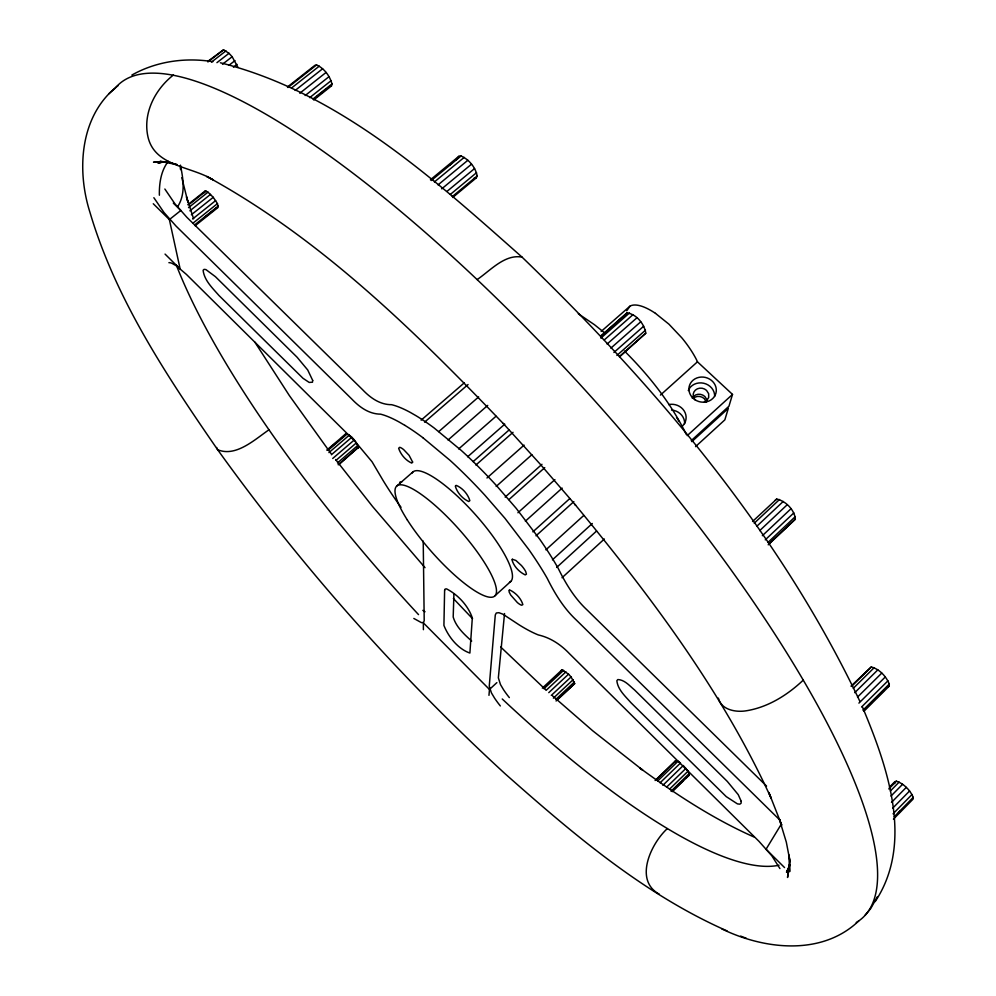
<?xml version="1.0" encoding="UTF-8"?>
<svg xmlns="http://www.w3.org/2000/svg" width="996" height="996" viewBox="0 0 996 996"><rect width="100%" height="100%" fill="white"/><g stroke="black" fill="none" stroke-linecap="round" stroke-linejoin="round"><path stroke-width="1.49" d="M768.202 544.812L795.343 519.177C794.571 509.852 785.732 500.976 776.706 499.058L775.199 500.253M453.927 593.89L453.192 617.01C456.019 626.882 464.198 634.402 471.681 641.051M488.974 695.345L489.472 689.456L496.88 682.621M863.93 711.219L889.104 686.207L889.291 684.053C886.154 676.321 879.493 669.15 871.288 666.947L851.032 686.095M504.536 613.548L498.349 677.803L500.465 684.526L503.528 689.705A31.685 6.947 47.4 0 0 509.342 697.598M894.682 783.516L894.856 781.686L896.425 781.188C903.92 783.74 910.182 790.127 913.232 797.373L913.021 799.178L893.424 819.148M204.591 192.639L204.765 191.244L205.948 191.083L207.99 192.178L213.256 197.308L217.464 203.62L218.124 207.38L195.154 225.743M789.741 863.544L787.537 877.476L789.641 863.918L789.654 871.674L788.869 854.904L790.189 862.237L786.317 842.13L779.233 818.849L781.748 825.223L768.862 792.492L771.265 798.568C722.162 690.726 649.952 595.371 574.941 504.399L575.588 505.146L539.857 463.775L503.154 423.387M313.715 100.011L331.494 85.893L331.967 83.925C329.863 75.957 324.186 68.288 316.554 64.939L314.836 65.387L287.446 86.976M655.468 313.354L668.926 324.173L681.824 337.831A53.348 19.21 48.3 0 1 696.54 359.793L697.449 361.822L732.508 394.416L728.948 406.231L691.236 440.63M626.758 310.764L630.007 306.146A53.361 19.223 48.3 0 1 655.468 313.354M338.901 464.622L358.448 447.266C356.257 441.626 351.862 435.625 346.01 433.671L341.118 438.439M452.694 197.482L476.349 177.823L477.184 175.943C475.553 167.34 469.029 159.497 461.061 155.974L458.944 156.26L455.782 160.157M790.089 864.379L786.491 872.272L790.102 864.777M865.088 915.212L870.604 908.713L877.501 896.549M177.761 206.496C185.53 194.332 183.364 179.541 180.625 166.22M781.362 824.066L766.048 849.252L784.549 867.566M875.173 901.592C914.378 842.442 887.262 766.061 862.461 707.036M619.5 356.942L645.782 333.199C644.462 324.036 636.432 314.026 626.982 312.931L600.675 336.611M118.287 85.457C79.917 114.727 76.294 169.694 90.038 212.596C115.723 299.36 166.743 375.878 217.626 449.694C302.087 567.272 398.749 676.11 505.383 774.029C573.148 833.938 643.615 894.147 727.117 930.936M667.308 828.61C650.986 843.587 633.63 880.352 659.327 894.196M893.076 813.794L912.025 794.497M894.308 816.658L913.232 797.373M898.38 812.923L900.558 810.719M891.495 802.403L906.26 787.4M892.715 808.142L909.585 790.986M889.416 787.201L894.856 781.686M888.793 788.919L896.425 781.188M890.399 790.948L899.139 782.097M890.997 796.041L902.6 784.275M861.59 706.961L887.959 680.803M862.972 710.185L889.291 684.053M864.491 709.737L872.135 702.143M876.517 697.798L884.162 690.203M857.544 697.063L881.759 673.109M858.913 703.114L885.307 676.956M851.53 686.431L871.288 666.947M853.273 688.298L874.152 667.693M854.73 692.681L877.837 669.86M669.785 788.919L687.999 771.215L683.281 765.513L662.9 785.296M671.018 791.235L689.207 773.543L687.999 771.215M672.81 790.637L682.845 780.876M686.194 777.615L689.344 775.037L689.207 773.543M672.25 791.658L689.344 775.037M660.111 782.769L680.492 763.023L677.977 761.305L675.226 761.044L655.107 780.515M666.623 787.139L685.92 768.402M655.791 780.291L676.135 760.608M657.621 781.026L677.977 761.305M767.928 542.459L795.356 516.575M768.974 543.779L795.343 519.177M759.724 530.607L787.238 504.735M762.363 535.686L790.973 508.757M765.252 539.844L793.824 512.915M752.565 521.481L776.706 499.058M754.221 523.211L779.519 499.494M756.798 526.274L783.217 501.474M548.771 692.643L568.542 674.18L571.069 676.944L574.692 683.567L556.092 700.985M551.298 695.407L571.069 676.944M553.365 698.159L573.123 679.695M555.768 699.453L574.393 682.023M557.573 699.453L574.692 683.567M542.322 688.149L562.055 669.76L568.542 674.18M543.916 688.709L563.661 670.308M546.182 690.29L565.94 671.852M562.018 577.742L604.36 538.998M691.822 441.639L728.313 408.36L724.851 419.851L695.532 446.644M556.664 567.434L596.554 531.042M687.228 435.625L732.508 394.416M552.419 559.827L592.321 523.485M495.024 595.72L510.911 581.303M545.895 549.817L583.756 515.455M535.997 535.811L573.87 501.598M532.885 531.852L569.762 498.585M660.423 395.088L697.449 361.822M525.365 521.182L562.155 488.102M803.125 680.256C787.226 695.245 767.63 707.496 745.743 710.87C735.422 712.426 721.253 709.824 718.365 698.096M517.92 512.766L554.921 479.599M505.146 497.116L541.961 464.298M508.906 499.631L544.762 467.634M496.157 486.446L531.889 454.699M486.969 477.98L524.07 445.125M613.91 352.484L643.702 326.19M616.898 355.448L645.483 330.174M619.537 356.406L645.782 333.199M604.323 339.885L633.008 314.661M473.137 461.621L509.242 429.836M607.099 344.043L636.942 317.774M475.901 465.02L513.027 432.314M610.872 348.127L640.702 321.833M108.713 93.885L115.038 88.345A558.544 144.408 48.3 0 1 599.692 406.318A558.544 144.408 48.3 0 1 856.236 922.52M173.404 75.024C155.451 89.005 143.138 112.448 147.682 135.493C153.521 166.506 191.02 166.108 212.808 179.703L206.819 176.479C320.749 238.667 414.535 331.108 503.702 423.997M601.161 331.444L630.007 306.146M600.663 336.026L626.982 312.931M600.849 338.13L629.509 312.956M467.659 456.778L504.773 424.172M458.683 448.935L496.02 416.241M448.051 440.008L487.729 405.397M396.906 485.924L413.066 471.818M438.738 431.629L478.653 396.918M421.121 420.175L464.335 382.8M424.607 422.155L468.058 384.543M336.013 460.351L356.381 442.859M337.52 462.891L357.85 445.399M338.142 464.734L358.448 447.266M326.788 450.117L346.01 433.671M327.584 450.03L336.611 442.299M328.058 450.329L347.293 433.858M328.929 452.595L349.31 435.14M331.357 454.774L351.75 437.294M332.714 458.471L354.227 440.008M452.284 196.61L477.184 175.943M441.726 188.842L471.519 164.191M447.192 191.244L474.569 168.561M450.416 194.369L476.549 172.681M449.856 165.037L452.221 163.083M431.293 180.513L461.061 155.974M434.393 181.957L464.198 157.38M438.066 184.883L467.871 160.256M430.421 179.778L458.944 156.26M477.196 279.54C490.368 270.601 504.773 253.918 522.029 257.105C656.14 386.56 779.582 532.088 859.959 701.52M191.369 214.75L213.256 197.308M192.602 218.983L215.684 200.57M193.199 222.992L217.464 203.62M195.303 224.399L218.323 206.023M203.632 218.136L216.916 207.529M269.007 429.762C254.777 439.522 235.766 457.425 217.626 449.694L216.618 447.503M165.05 254.092L180.164 269.057L169.37 219.593L180.836 210.48L173.316 203.109M187.771 204.74L204.765 191.244M188.941 204.603L205.948 191.083M188.53 207.641L207.99 192.178M189.875 210.828L210.554 194.357M561.358 670.32L562.055 669.76M305.187 95.529L329.029 76.655M309.681 97.658L331.108 80.676M312.968 99.002L331.967 83.925M316.728 96.637L326.202 89.13M858.751 920.939C821.787 956.272 764.243 949.562 721.739 928.87M291.828 87.785L319.28 66.122M295.152 90.462L322.629 68.761M299.784 93.238L326.053 72.459M287.931 87.499L316.554 64.939M222.506 64.217L232.155 56.735L237.994 67.404M228.956 65.3L234.981 60.619M233.413 67.18L237.023 64.379M207.716 61.416L223.577 49.8L228.993 53.311L232.155 56.735M207.915 61.914L223.577 49.8M211.501 62.076L225.98 50.871M216.929 62.661L228.993 53.311M704.384 401.849L706.724 400.666L708.691 397.454L708.654 393.706L706.55 390.42A7.881 7.171 14.4 0 0 695.407 390.096A7.881 7.171 14.4 0 0 695.569 400.355M131.858 75.061C156.335 61.291 185.268 57.245 212.845 61.69M887.436 686.954L889.104 686.207M162.012 161.937L158.078 163.294L163.817 161.8M329.751 86.303L331.494 85.893M474.208 178.072L476.349 177.823M161.501 161.85L153.508 162.186L167.726 162.236L160.02 161.327L177.101 164.651L169.992 162.497M356.755 447.939L358.062 448.15M220.39 62.785C338.777 92.541 432.974 178.234 522.029 257.105M401.637 482.151L399.944 482.039L400.006 483.894M740.663 936.115L746.34 938.307M753.885 836.939C713.186 818.861 675.774 794.298 639.93 768.053L642.694 770.107L592.757 730.815L552.568 695.88M404.824 425.342L399.296 422.105A147.993 36.927 48.3 0 0 380.534 414.149C369.043 414.062 359.593 407.202 351.887 399.147L176.031 226.067L164.004 212.509L153.87 197.706M578.327 313.74L594.525 324.758L605.07 333.224M422.839 610.361L425.018 611.768M413.826 618.454L421.47 622.649L423.537 622.425L424.209 620.645L423.225 541.102M422.989 437.792L449.906 460.227A147.645 36.84 48.3 0 1 484.915 495.249L504.96 518.318L528.677 549.356A147.968 36.914 48.3 0 1 547.252 578.39C554.809 593.591 563.736 608.245 576.223 619.948L779.955 820.156M545.671 689.705L500.677 647.002M624.467 351.015C649.068 375.529 671.092 403.231 686.369 434.567M766.571 786.105L587.042 609.938C574.53 598.272 565.691 583.594 558.221 568.367A147.694 37.711 48.3 0 0 539.782 539.322L516.165 508.296L496.157 485.264A147.371 37.624 48.3 0 0 461.173 450.354L434.206 428.031A147.669 37.711 48.3 0 0 415.992 415.693L410.439 412.493A147.707 37.724 48.3 0 0 391.565 404.687C380.036 404.737 370.487 397.964 362.768 389.884L186.949 217.377L174.947 203.844L164.863 189.028M153.272 203.744L169.37 219.593M489.472 689.456L423.362 622.861L423.4 629.684M472.565 618.69L453.367 598.521M425.018 567.658L372.504 506.429L335.602 459.542M330.971 453.516L289.375 395.599L254.876 342.126M706.973 399.794L704.869 396.52A7.844 7.134 14.4 0 0 692.257 398.213M706.376 401.923L704.284 398.661A7.819 7.121 14.5 0 0 693.241 398.338M779.93 868.574L771.813 855.776L759.014 841.371L569.575 653.799C561.009 644.773 550.576 637.701 538.363 634.95A148.055 36.964 48.3 0 1 518.904 624.704L502.905 614.183L498.909 612.702L496.294 612.988L495.286 614.993L489.248 686.194L491.426 692.88L494.514 698.047A31.748 6.798 47.4 0 0 500.341 705.94M193.573 218.709L186.464 196.797L187.92 202.039L181.82 177.724M675.226 761.044L675.388 762.538M180.363 165.871L180.625 169.606L180.513 165.149M688.273 390.557A13.683 12.45 14.4 0 1 703.686 383.236A13.683 12.45 14.4 0 1 714.667 396.433M671.541 410.041A13.757 12.587 13.5 0 1 684.638 423.686M668.665 404.613A13.832 12.649 13.5 0 1 684.202 410.962A13.832 12.649 13.5 0 1 682.21 426.238M676.496 417.61A8.005 7.333 13.5 0 1 678.575 420.959M411.908 473.225A73.43 18.302 48.3 0 1 474.992 514.173A73.43 18.302 48.3 0 1 509.466 582.386M779.021 865.225A468.556 120.242 48.3 0 1 502.245 698.98M418.519 614.607A468.556 120.242 48.3 0 1 176.267 264.961M159.385 195.228A468.556 120.242 48.3 0 1 168.324 161.34M404.936 425.392A147.993 36.927 48.3 0 1 423.101 437.842M168.897 262.695A34.35 7.744 50.3 0 1 171.959 263.317L176.267 265.77L186.414 274.41L354.875 441.216L372.056 461.783L383.149 480.57A148.068 36.964 48.3 0 0 401.015 507.3M444.614 590.267L443.917 625.401C448.437 636.905 458.085 649.006 469.888 653.052L472.316 617.943C468.195 605.655 457.986 594.786 446.532 588.86L445.112 589.047L444.614 590.267M741.236 801.344L741.049 803.311L739.767 804.183L737.438 803.884L726.246 796.626L630.954 702.703C625.339 696.279 617.769 689.643 616.848 680.704L617.819 679.546C624.691 679.782 629.671 685.92 634.614 690.016L727.329 781.449L738.235 794.646L741.236 801.344M312.694 380.435L312.47 382.227L309.183 382.427L302.996 378.293L218.958 295.476C212.559 288.143 204.267 280.374 203.109 270.265L204.068 269.356L205.911 269.58L215.41 276.676L297.107 357.24L307.739 370.014L312.694 380.435M412.63 462.082L411.746 463.09C405.696 460.438 400.753 454.562 398.661 448.337L399.545 447.329A10.446 2.627 48.9 0 1 403.741 449.694L409.082 455.321L412.63 462.082M455.633 485.637L455.371 486.384C457.313 492.846 462.605 498.822 468.78 501.523L469.838 500.602C467.896 494.128 462.605 488.102 456.392 485.438L455.633 485.637M512.33 559.266L512.006 559.939C513.824 566.388 519.265 572.065 525.278 574.916L526.448 574.157L525.676 571.492A10.62 2.714 47.9 0 0 521.456 565.541L515.903 560.474L512.33 559.266M509.255 590.205L509.093 591.873L510.736 595.073L517.347 602.543A10.246 2.527 47.8 0 0 521.73 605.232L522.85 604.584C521.02 598.359 515.779 592.931 510.014 590.105L509.255 590.205M693.116 398.263A13.77 12.5 14.4 0 0 715.912 393.221A13.77 12.5 14.4 0 0 698.856 377.372A13.77 12.5 14.4 0 0 693.116 398.263M407.352 519.999A73.642 17.704 48.3 0 0 493.63 596.753A73.642 17.704 48.3 0 0 436.198 506.391A73.642 17.704 48.3 0 0 407.352 519.999"/></g></svg>
